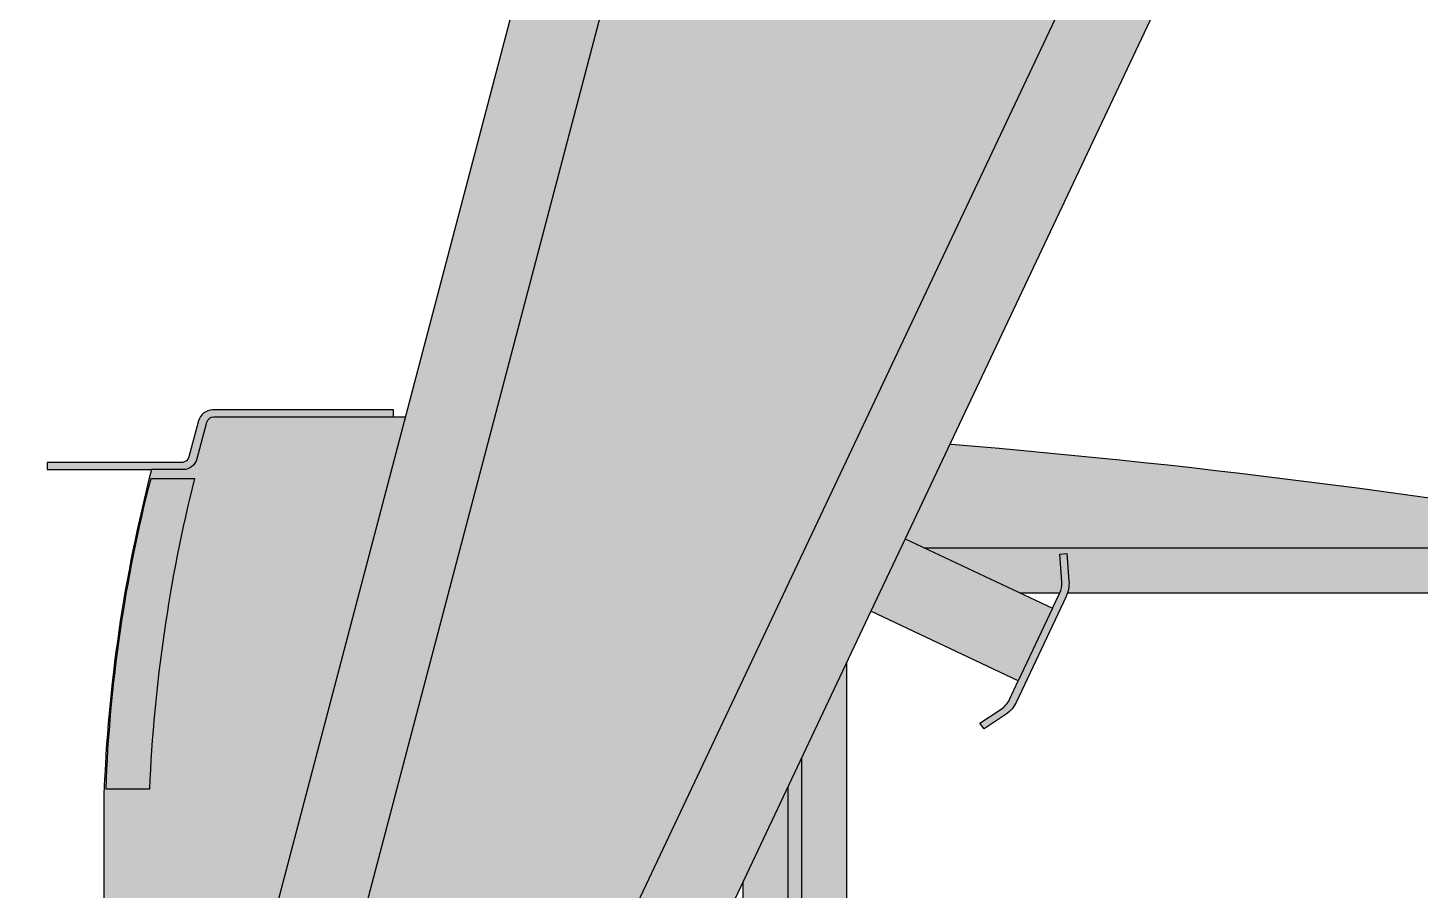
# Model space of a CAD drawing. Extents: x -6800 to 10151, y -13800 to 22163.
# Drawn here: x 1307 to 2847, y 3061 to 4016 of the extents above; entities that cross this region are included whole.
import ezdxf
from ezdxf.enums import TextEntityAlignment as Align

# ---------------------------------------------------------------- set-up
doc = ezdxf.new("R2010")
doc.units = 0
doc.header["$LTSCALE"] = 46.255
doc.set_wipeout_variables(frame=1)
doc.layers.get('0').update_dxf_attribs({"color": 190, "linetype": 'CONTINUOUS'})
doc.layers.get('Defpoints').update_dxf_attribs({"linetype": 'CONTINUOUS'})
doc.layers.add('Техника. Кран LR 1200', color=250, linetype='CONTINUOUS')
doc.layers.add('Техника. Кран LR 1200 Штриховка', color=7, linetype='CONTINUOUS', true_color=0xffd147)
doc.styles.get("Standard").update_dxf_attribs({"font": 'txt', "width": 0.64})

# ---------------------------------------------------------------- blocks, each defined once
blk = doc.blocks.new('LR 1200-20250101.192435')
at = {"color": 0, "linetype": 'ByBlock', "lineweight": -2, "transparency": 16777216}
blk.add_wipeout([(-2097.923956406401, 3380.6), (-2097.923956406401, 2258.507532377367), (-2097.923956406401, 2258.507532377367), (-2097.0689883194214, 2254.4617455181956), (-2094.6502781444315, 2251.1077623892866), (-2091.081409883687, 2249.0190926985388), (-2086.9726372311015, 2248.5528856319165), (-1790.6575815534998, 2276.870333915554), (-1790.6575815534998, 2276.870333915554), (-1787.1322174540899, 2277.882983856155), (-1784.209130740719, 2280.0986589229747), (-1782.2815833255797, 2283.2192699044963), (-1781.608900728799, 2286.8249806610033), (-1781.6089007287992, 2286.8249806610033), (-1781.6089007287483, 3167.0501866467243), (-1781.6089007287485, 3167.0501866467243), (-1782.5287496327142, 3220.9348761147276), (-1785.287375755468, 3274.7567662987785), (-1789.8815639559173, 3328.453128520516), (-1796.3059597704237, 3381.9613804027053), (-1796.3059597704232, 3381.9613804027035), (-1796.3059597704232, 3381.9613804027035), (-1797.4137446973618, 3385.3513782668447), (-1799.6407129333732, 3388.13703535971), (-1802.7036103097141, 3389.964036351839), (-1806.2128585485043, 3390.6), (-2087.923956406401, 3390.6), (-2087.923956406401, 3571.7606789911365), (-2087.9239564063996, 3571.7606789911365), (-2003.7985615294558, 3576.212896574288), (-1919.6363243103156, 3579.9037136760544), (-1835.444135876197, 3582.8328280956966), (-1751.2288898066954, 3584.9999999999995), (-1751.2288898066981, 3584.9999999999995), (-1711.3424687408988, 3584.9999999999995), (-1711.3424646724998, 3592.9999999999995), (-1511.0810742697977, 3592.9999999999995), (-1511.0810742697977, 3592.9999999999995), (-1505.9438092645296, 3592.148157950988), (-1501.3531538300779, 3589.6899046497692), (-1497.7965509774003, 3585.886261296464), (-1495.6516463886978, 3581.1411047219995), (-1495.6516463886983, 3581.1411047219995), (-1484.8946633245978, 3540.9294476392), (-1484.8946633245978, 3540.9294476392), (-1483.8993859496957, 3538.6799411624847), (-1482.2712115514425, 3536.8360581481234), (-1480.1621952164185, 3535.5699986943932), (-1477.7692978240993, 3534.999999999999), (-1327.982277198298, 3534.999999999999), (-1327.9822770912979, 3526.9999999999995), (-1443.5793034913002, 3526.9999999999995), (-1443.5793034913002, 3526.9999999999995), (-1423.00446489758, 3437.9685482930577), (-1407.3344216968596, 3347.9442564475194), (-1396.6161708431343, 3257.1971216451475), (-1390.8818580768998, 3165.9993089888003), (-1390.8818580769002, 3165.9993089888003), (-1390.8818580769002, 2980), (-1383.6547842209038, 2980), (-1383.6547842209038, 2840), (-1390.8818580769002, 2840), (-1390.8818580769039, 1629.9999999999995), (-1445.686139967198, 1629.9999999999995), (-1445.686139967198, 1590), (-3805.533715423102, 1590), (-3805.5337154230983, 1629.9999999999995), (-3803.489538039201, 1629.9999999999995), (-3803.489538039201, 1645), (-3375.871649778499, 1645), (-3361.4775289177996, 1660.2148487646), (-3313.50530697489, 1728.328411841209), (-3406.736607844301, 1793.2187990626999), (-3406.736607844301, 1793.2187990626999), (-3449.767662739564, 1832.9329142012502), (-3480.506520981822, 1882.7727097525908), (-3496.6794914912566, 1939.0516369948373), (-3497.0902923991084, 1997.6068576779776), (-3495.292889908498, 2009.0184483657), (-3495.292889908498, 2009.0184483657017), (-3438.959920923825, 2309.9259275026516), (-3366.98513741866, 2607.4798636798864), (-3279.5650770317766, 2900.867742497562), (-3176.938452982068, 3189.2884255827767), (-3112.8236196779, 3348.5891467241), (-3112.8236196779, 3348.5891467241), (-3084.0731523730565, 3398.0449789277877), (-3043.7582785984087, 3438.630440139168), (-2994.4958741954542, 3467.7110904353017), (-2939.4836075159983, 3483.3992778383995), (-2939.4836075159974, 3483.3992778384004), (-2727.412149689889, 3512.8287470765686), (-2514.7200188422103, 3537.373692780435), (-2301.5197023624532, 3557.0211337604437), (-2087.923956406398, 3571.7606789911383), (-2087.923956406401, 3571.7606789911365), (-2087.923956406401, 3390.6), (-2087.923956406401, 3390.6), (-2091.750790730052, 3389.838795325113), (-2094.9950242182663, 3387.6710678118657), (-2097.1627517315137, 3384.4268343236513), (-2097.923956406401, 3380.6), (-2212.8997371292317, 3380.499923817127), (-2212.8997371292317, 3380.499923817127), (-2213.6609199385366, 3384.3267815357403), (-2215.828642382414, 3387.571040877101), (-2219.072885209348, 3389.738788036615), (-2222.8997371289406, 3390.5), (-2894.600705753601, 3390.5), (-2894.600705753601, 3390.5), (-2932.8906486615174, 3384.917604904109), (-2968.0139759962867, 3368.680772090018), (-2997.0725755001195, 3343.129242629455), (-3017.6687505478185, 3310.3713361593727), (-3017.6687505478176, 3310.3713361593727), (-3076.383177449158, 3168.9826763675687), (-3131.042861711304, 3025.9775856874194), (-3181.6033683195465, 2881.47231860143), (-3228.0235946424827, 2735.5843491447176), (-3228.0235946424837, 2735.5843491447145), (-3228.0235946424837, 2735.5843491447145), (-3228.8747632067734, 2730.2761638556663), (-3228.2812885568565, 2724.933027433337), (-3226.286051193152, 2719.9409991030707), (-3223.0332135944227, 2715.6607693727874), (-3148.5330423663654, 2641.0502275206845), (-3148.5330423663654, 2641.0502275206845), (-3137.5972016415635, 2626.8440875833903), (-3130.634978276831, 2610.3233590856576), (-3128.1044513244824, 2592.5750223292266), (-3130.1721166476163, 2574.766828024701), (-3163.9751528698507, 2439.103975986187), (-3163.9751528698507, 2439.103975986187), (-3167.650480134261, 2428.24338540667), (-3173.05198882615, 2418.1298221331313), (-3180.0343181346475, 2409.035453784306), (-3188.409565548074, 2401.205020271384), (-3339.233257694508, 2281.7936480550225), (-3339.233257694508, 2281.7936480550225), (-3341.7630486786156, 2279.404687982752), (-3343.8405097524815, 2276.6134287442105), (-3345.4027615050995, 2273.5043545875506), (-3346.4025185883656, 2270.1715692022253), (-3346.4025185883656, 2270.1715692022267), (-3360.3510071818228, 2200.548518076563), (-3373.377594453038, 2130.747102574053), (-3385.4800023556945, 2060.7795293343997), (-3396.656114460897, 1990.6580340544174), (-3396.656114460897, 1990.6580340544147), (-3396.656114460897, 1990.6580340544147), (-3397.206540432703, 1987.797226864196), (-3397.673898060326, 1984.921681111135), (-3398.0577954055193, 1982.0338083025795), (-3398.357910522002, 1979.1360302836642), (-3398.357910522002, 1979.1360302836642), (-3397.870038681305, 1975.0459257629796), (-3395.774919617431, 1971.499455682566), (-3392.4280316356035, 1969.0983486961586), (-3388.3972403469343, 1968.2500000000064), (-3388.3972403469343, 1968.2500000000064), (-2858.3057536272427, 1968.25), (-2858.3057536272427, 1968.25), (-2839.772897539217, 1970.007094300859), (-2821.8870904501073, 1975.1696556741258), (-2805.2684769810658, 1983.558685506484), (-2790.4932650550836, 1994.8833156418973), (-2790.4932650550836, 1994.8833156418973), (-2696.2390221108603, 2071.455094771672), (-2592.745176287088, 2134.985587833608), (-2481.8044209141262, 2184.37433624217), (-2365.33844274194, 2218.7658410141867), (-2245.364634984798, 2237.5643814984905), (-2222.2641972812708, 2239.3470074054985), (-2222.2641972812708, 2239.3470074054985), (-2218.639530731516, 2240.283167427067), (-2215.61312292651, 2242.4866780307857), (-2213.609112910821, 2245.6487259494484), (-2212.908354735893, 2249.326162714801), (-2212.8997371292317, 3380.499923817127)], dxfattribs=at)
at = {"layer": 'Техника. Кран LR 1200 Штриховка', "transparency": 16777216}
h = blk.add_hatch(color=256, dxfattribs=at)
h.dxf.hatch_style = 1
edge = h.paths.add_edge_path()
edge.add_line((-2212.899737129232, 3380.499923817127), (-2097.923956406401, 3380.6))
edge.add_line((-2097.923956406401, 3380.6), (-2097.923956406401, 2258.507532377367))
edge.add_arc((-2087.923956406401, 2258.507532377367), 9.999999999999545, 180, 275.4589125176823)
edge.add_line((-2086.972637231102, 2248.552885631917), (-1790.6575815535, 2276.870333915555))
edge.add_arc((-1791.608900728799, 2286.824980661005), 9.999999999999723, 275.4589125176797, 359.9999999999948)
edge.add_line((-1781.608900728799, 2286.824980661004), (-1781.608900728748, 3167.050186646725))
edge.add_arc((-3360.219657949325, 3167.052405564897), 1578.610757222136, 359.9999194642214, 367.8244323840123)
edge.add_arc((-1806.212858548504, 3380.6), 10.00000000000005, 7.824432384016889, 90.00000000000263)
edge.add_line((-1806.212858548504, 3390.6), (-2087.923956406401, 3390.6))
edge.add_line((-2087.923956406401, 3390.6), (-2087.923956406401, 3571.760678991137))
edge.add_arc((-1553.838221839113, -5722.870680201974), 9309.96346261167, 91.21488121214918, 93.28869903901978, ccw=False)
edge.add_line((-1751.228889806698, 3585), (-1711.342468740899, 3585))
edge.add_line((-1711.342468740899, 3585), (-1711.3424646725, 3593))
edge.add_line((-1711.3424646725, 3593), (-1511.081074269798, 3593))
edge.add_arc((-1511.091685304149, 3577.019249793263), 15.9807537295385, 14.94704512501579, 89.9619562669244, ccw=False)
edge.add_line((-1495.651646388698, 3581.141104722), (-1484.894663324598, 3540.9294476392))
edge.add_arc((-1477.122455606041, 3543.023273250812), 8.049305467693909, 195.0774795271803, 265.390740940917)
edge.add_line((-1477.769297824099, 3535), (-1327.982277198298, 3535))
edge.add_line((-1327.982277198298, 3535), (-1327.982277091298, 3527))
edge.add_line((-1327.982277091298, 3527), (-1443.5793034913, 3527))
edge.add_arc((-3058.39461607339, 3106.929054439646), 1668.558687326749, 2.0288070568373087, 14.581493160856724, ccw=False)
edge.add_line((-1390.8818580769, 3165.9993089888), (-1390.8818580769, 2980))
edge.add_line((-1390.8818580769, 2980), (-1383.654784220904, 2980))
edge.add_line((-1383.654784220904, 2980), (-1383.654784220904, 2840))
edge.add_line((-1383.654784220904, 2840), (-1390.8818580769, 2840))
edge.add_line((-1390.8818580769, 2840), (-1390.881858076904, 1630))
edge.add_line((-1390.881858076904, 1630), (-1445.686139967198, 1630))
edge.add_line((-1445.686139967198, 1630), (-1445.686139967198, 1590))
edge.add_line((-1445.686139967198, 1590), (-3805.533715423102, 1590))
edge.add_line((-3805.533715423102, 1590), (-3805.533715423098, 1630))
edge.add_line((-3805.533715423098, 1630), (-3803.489538039201, 1630))
edge.add_line((-3803.489538039201, 1630), (-3803.489538039201, 1645))
edge.add_line((-3803.489538039201, 1645), (-3375.871649778499, 1645))
edge.add_line((-3375.871649778499, 1645), (-3361.4775289178, 1660.2148487646))
edge.add_line((-3361.4775289178, 1660.2148487646), (-3313.50530697489, 1728.328411841209))
edge.add_line((-3313.50530697489, 1728.328411841209), (-3406.736607844301, 1793.2187990627))
edge.add_arc((-3283.58497690504, 1969.825677504736), 215.3051641648195, 169.5117671710605, 235.11113837067109, ccw=False)
edge.add_arc((2289.287455872403, 1081.812422078609), 5858.419649698867, 157.2366195952914, 170.8935648608084, ccw=False)
edge.add_arc((-2905.915067944443, 3261.390468530984), 224.5323100559551, 98.5981995016491, 157.1476987634074, ccw=False)
edge.add_arc((-1553.838221839007, -5722.870680203568), 9309.963462613267, 93.28869903901989, 98.55940031219859, ccw=False)
edge.add_line((-2087.923956406401, 3571.760678991137), (-2087.923956406401, 3390.6))
edge.add_arc((-2087.923956406401, 3380.6), 10, 90, 180)
edge.add_line((-2097.923956406401, 3380.6), (-2212.899737129232, 3380.499923817127))
edge.add_arc((-2222.899737128941, 3380.5), 9.999999999999607, 359.999563504289, 449.9999999999974)
edge.add_line((-2222.899737128941, 3390.5), (-2894.600705753601, 3390.5))
edge.add_arc((-2894.513227283151, 3255.792412276252), 134.707616127798, 90.03720760304068, 156.0984803158324)
edge.add_arc((1911.371499223169, 1180.604759374593), 5369.482605936256, 156.6315297015398, 163.1662415252338)
edge.add_arc((-3208.880613945672, 2729.792433223239), 19.99999999999901, 163.1662415252265, 224.9575901043247)
edge.add_line((-3223.033213594423, 2715.660769372787), (-3148.533042366365, 2641.050227520685))
edge.add_arc((-3197.991169641216, 2591.665263156007), 69.89263951830581, -13.991446151407615, 44.95759010432761, ccw=False)
edge.add_line((-3130.172116647616, 2574.766828024702), (-3163.975152869851, 2439.103975986187))
edge.add_arc((-3231.794205863454, 2456.002411117493), 69.8926395183065, 308.36965305206076, 346.0085538485926, ccw=False)
edge.add_line((-3188.409565548074, 2401.205020271384), (-3339.233257694508, 2281.793648055023))
edge.add_arc((-3326.818605561071, 2266.113201237228), 19.99999999999939, 128.3696530520609, 168.292328868824)
edge.add_arc((1911.371499219251, 1180.604759375208), 5369.482605932297, 168.292328868816, 171.3230901916613)
edge.add_arc((-3298.153628752178, 1970.222570984247), 100.5999395710007, 168.2795996591903, 174.9167545684994)
edge.add_arc((-3388.397240346934, 1978.250000000006), 9.99999999999984, 174.9167545685036, 270.0000000000105)
edge.add_line((-3388.397240346934, 1968.250000000006), (-2858.305753627243, 1968.25))
edge.add_arc((-2858.434663161435, 2068.225356667223), 99.97543977600924, 270.0738778875241, 312.810900801701)
edge.add_arc((-2162.828192888839, 1318.569575095938), 922.6937295054764, 93.69330751788772, 132.8634075902337, ccw=False)
edge.add_arc((-2222.908354735602, 2249.326238897654), 10.00000000000008, 273.6933075179022, 359.9995635044063)
edge.add_line((-2212.908354735893, 2249.326162714801), (-2212.899737129232, 3380.499923817127))
at = {"color": 0, "linetype": 'ByBlock', "lineweight": -2, "transparency": 16777216}
for points in [[(-1781.608900728799, 2286.824980661004), (-1781.608900728748, 3167.050186646725, 0.03415414925557908), (-1796.305959770423, 3381.961380402704, 0.3747580751436578), (-1806.212858548504, 3390.6), (-2087.923956406401, 3390.6), (-2087.923956406401, 3571.760678991137, -0.009048984268587716), (-1751.228889806698, 3585), (-1711.342468740899, 3585), (-1711.3424646725, 3593), (-1511.081074269798, 3593, -0.3395268196532463), (-1495.651646388698, 3581.141104722), (-1484.894663324598, 3540.9294476392, 0.3168021826804154), (-1477.769297824099, 3535), (-1327.982277198298, 3535), (-1327.982277091298, 3527), (-1443.5793034913, 3527, -0.05482626118814563), (-1390.8818580769, 3165.9993089888), (-1390.8818580769, 2980)], [(-2939.483607515998, 3483.3992778384, -0.02300182812303304), (-2087.923956406401, 3571.760678991137), (-2087.923956406401, 3390.6, 0.414213562373095), (-2097.923956406401, 3380.6), (-2212.899737129232, 3380.499923817127, 0.4142157937195348), (-2222.899737128941, 3390.5), (-2894.600705753601, 3390.5, 0.2965043288180749)], [(-2212.908354735893, 2249.326162714801), (-2212.899737129232, 3380.499923817127), (-2097.923956406401, 3380.6), (-2097.923956406401, 2258.507532377367, 0.4424027053871587)], [(-1711.342468740899, 3585), (-1512.2269201034, 3585, -0.3382222653761203), (-1504.512206162799, 3579.0705523608), (-1493.755223098698, 3538.8588952783, 0.3396933904620938), (-1478.325795217599, 3527), (-1443.5793034913, 3527)], [(-1442.975865833301, 3517.0000000002), (-1490.986806259101, 3517.0000000002, -0.05040095271908372), (-1441.194819837099, 3173.0000000001), (-1393.183879411299, 3173.0000000001, 0.05366354474526109), (-1442.975865833301, 3517.0000000002)]]:
    blk.add_lwpolyline(points, format="xyb", dxfattribs=at)
for points in [[(-3436.522263413823, 1918.250000000007), (-2858.276775395501, 1918.25, 0.1887286465313073), (-2756.5142206725, 1958.2032864319, -0.1879566053220339), (-2167.144904486951, 2191.25386795568, 0.3511252744382798), (-2162.90876073965, 2196.0326607619), (-2162.899312214126, 3436.275407139368, 0.4142157937195355), (-2167.123872890719, 3440.5), (-2894.600705753601, 3440.5, 0.2968770147405958), (-3063.4812646063, 3330.4028183243, 0.06414655868197663), (-3445.9030301975, 1999.385152683, 0.1325576530898473), (-3440.515740303821, 1921.096498544552, 0.3199176104573652)], [(-2137.923956406401, 3440.6), (-1763.208872493364, 3440.6, -0.3670823978427604), (-1753.342320091371, 3432.228233305996, -0.04091102753555688), (-1731.608900728799, 3167.050116366), (-1731.608900728799, 2241.375448115636, -0.3865753249978655), (-1740.6575815535, 2231.420801370185), (-2136.972637231102, 2193.5468193428, -0.4424027053871587), (-2147.923956406401, 2203.501466088249), (-2147.923956406401, 3430.6, -0.414213562373095)]]:
    blk.add_lwpolyline(points, format="xyb", close=True, dxfattribs=at)
blk.add_wipeout([(-1413.5487661635993, 1653), (-1363.7488614623971, 1653), (-1360, 1646), (-1360, 1601), (-1283.9999999999995, 1601), (-1283.9999999999995, 1486), (-1265.9999999999995, 1486.0001267189), (-1265.9999999999995, 1601), (-1262.680913008799, 1601), (-1262.680913008799, 1582), (-1208.9999999999995, 1582), (-1208.9994931203, 1576), (-1199.999999999999, 1576), (-1199.999999999999, 1562), (-1197.6905989231996, 1558), (-1162.3094010766977, 1558), (-1160, 1562), (-1160, 1576), (-1150.9999999999995, 1576), (-1150.9999999999995, 1582), (-1112.2342703304998, 1582), (-1112.2342703304998, 1601), (-1029.9999705224036, 1601), (-1029.999970522399, 1437.9999999999982), (-230.0000126546979, 1437.9999999999982), (-229.99999999999955, 1572), (1017.5000000000002, 1572), (1017.5000000000002, 1601), (1169.6434091282028, 1601), (1198.803735215101, 1608), (3430.000002036901, 1607.6545757300992), (3430.000002036901, 1592), (3695, 1592), (3695.000162181601, 1582), (3704.0499999999997, 1582), (3704, 1554.4999999999982), (3705, 1553.5), (3735, 1553.5), (3735.9999999999995, 1554.4999999999982), (3735.950000000001, 1582), (3745, 1582), (3745, 1592), (4010, 1592), (4010, 1607.6545757300992), (4407.8264594028005, 1607.6545757300992), (4407.8264594028005, 1608.9999999999982), (4460, 1608.9999999999982), (4457.663479479303, 2343.18136972906), (4727.511992726395, 2210.8524621116085), (4727.511992726395, 2210.8524621116085), (4761.6835925088035, 2199.552756394116), (4797.664117292022, 2198.6676477481033), (4832.3499862618155, 2208.2734832037677), (4862.749292043063, 2227.541689892747), (4862.749292043063, 2227.541689892747), (5158.6838473583375, 2483.5895792715983), (5158.6838473583375, 2483.5895792715983), (5184.785744577735, 2503.5815791783407), (5213.945648260142, 2518.7700325543756), (5245.288874865055, 2528.699344953351), (5277.875249667742, 2533.0716756752954), (5650.339317712376, 2533.0716756752954), (5650.339317712376, 2524.873458519656), (5768.65323405806, 2368.0825554180174), (5777.189807769096, 2368.0825554180174), (5777.189807769096, 2244.0845209389427), (5785.426852577952, 2244.0845209389427), (5785.426852577952, 2202.8006416908847), (5802.5, 2202.8006416908847), (5802.5, 2244.0845209389427), (5810.886809259948, 2244.0845209389427), (5810.886809259948, 2392.823603619867), (5802.5, 2392.823603619867), (5802.5, 3028.6246233868296), (5734.806797188405, 3028.6268700886176), (5734.806797188405, 3012.083077936697), (5414.815778403085, 3012.0827454526516), (5414.815778403085, 3210.363219430448), (5423.202587663007, 3210.363219430448), (5423.202587663007, 3251.655835902009), (5076.7974123369895, 3251.655835902009), (5076.7974123369895, 3210.363219430448), (5085.333986047997, 3210.363219430448), (5085.333986047997, 3012.0824173616493), (4457.663479479303, 3012.081792340634), (4457.663479479303, 3020.999999999998), (4439.587882431351, 3020.999999999998), (4439.587882431351, 3020.999999999998), (4438.4914357202115, 3023.0229951868096), (4436.835076653973, 3024.6202364209094), (4434.773585136083, 3025.6424681157296), (4432.49959902183, 3025.994166947701), (3126.238362081775, 3025.994166947701), (3126.238362081775, 3025.994166947701), (3123.964375967522, 3025.6424681157296), (3121.9028844496315, 3024.6202364209094), (3120.2465253833907, 3023.0229951868096), (3119.15007867225, 3020.999999999998), (3102.0878824313554, 3020.999999999998), (3102.0878824313554, 3020.999999999998), (3100.991435720215, 3023.0229951868096), (3099.3350766539756, 3024.6202364209075), (3097.2735851360867, 3025.6424681157278), (3094.999599021834, 3025.994166947701), (2937.5316809540604, 3025.9941669476993), (2805.199196682086, 3170.6277124973367), (2805.199196682086, 3170.6277124973367), (2776.767494512738, 3190.009103359538), (2742.6731895724647, 3194.654355843484), (2710.0927542255818, 3183.585695915219), (2685.884008107773, 3159.1329535045315), (2676.3418430602396, 3134.8085823597885), (2654.4252162956727, 3025.9941669476993), (1788.7383620817786, 3025.994166947701), (1788.7383620817786, 3025.994166947701), (1786.464375967525, 3025.6424681157296), (1784.4028844496347, 3024.6202364209094), (1782.7465253833939, 3023.0229951868096), (1781.650078672254, 3020.999999999998), (1764.3499213277578, 3020.999999999998), (1764.3499213277578, 3020.999999999998), (1763.2534746166184, 3023.0229951868096), (1761.5971155503785, 3024.6202364209094), (1759.535624032489, 3025.6424681157278), (1757.2616379182366, 3025.994166947701), (1437.945344954715, 3025.9941669476993), (1386.693015290381, 3180.4688022214505), (1386.693015290381, 3180.4688022214505), (1369.4499551466834, 3207.4257470943558), (1341.4336987733514, 3222.8882623756344), (1309.4344583659579, 3223.108746728474), (1281.207789469395, 3208.0337620517384), (1263.594901302616, 3181.316985104948), (1263.3069847096197, 3180.4688022214505), (1212.054655045286, 3025.9941669476993), (451.0004009781808, 3025.994166947701), (451.0004009781808, 3025.994166947701), (448.7264148639281, 3025.6424681157278), (446.66492334603913, 3024.6202364209075), (445.00856427979943, 3023.0229951868096), (443.91211756865937, 3020.999999999998), (443.91211756866005, 3020.999999999998), (427.08788243135564, 3021), (427.08788243135564, 3021), (425.9914357202156, 3023.0229951868096), (424.3350766539759, 3024.6202364209075), (422.2735851360867, 3025.6424681157278), (419.99959902183423, 3025.994166947701), (-886.2616379182214, 3025.994166947701), (-886.2616379182214, 3025.994166947701), (-887.1655721629195, 3025.9396944727705), (-888.056423535284, 3025.777065442091), (-888.9212985147487, 3025.5086336273635), (-889.7476795437537, 3025.1382841111445), (-889.7476795437537, 3025.1382841111445), (-907.3176065032594, 3035.504017576257), (-922.4183889688638, 3049.2195974968654), (-934.4216067251168, 3065.714248967208), (-942.8277449484885, 3084.301545806762), (-942.8277449484885, 3084.301545806762), (-986.1883155272035, 3214.0381450318637), (-986.1883155272035, 3214.0381450318637), (-1007.3135786885241, 3252.2182872050544), (-1040.6940464454724, 3280.3206780700184), (-1081.9160791724084, 3294.629557056838), (-1125.5292080976592, 3293.2529723883654), (-1165.7668083966632, 3276.3729391485394), (-1197.3085751409976, 3246.22137284352), (-1215.983985838911, 3206.784980573635), (-1219.2323805721967, 3189.5513624070227), (-1235.3204080190985, 3048), (-1256.4736348796973, 3048), (-1256.4736348796973, 3048), (-1260.2931797736228, 3047.2302325061246), (-1263.5298601214859, 3045.061047055986), (-1265.69372185752, 3041.820805154728), (-1266.457209356398, 3038), (-1266.4572093563975, 3038), (-1266.4572093563975, 3034.999999999998), (-1320.8415245794995, 3034.999999999998), (-1416.1193322379, 2934.0433557973993), (-1416.1193322379, 2934.0433557973993), (-1425.5917983757136, 2912.7410831061716), (-1419.5697539577795, 2890.2188847771467), (-1400.7297308024977, 2876.4868796776736), (-1377.445284123834, 2877.648335407328), (-1365.3337595946969, 2885.956644202599), (-1338.0801808622996, 2914.8346160928995), (-1338.0801808622996, 2914.8346160928995), (-1332.9760415283636, 2917.7267123602687), (-1327.1287070455937, 2917.2522246295866), (-1322.5576397816571, 2913.5750241688384), (-1320.8415245794995, 2907.965085865), (-1320.8415245794995, 2907.965085865), (-1320.8415245794995, 2370.2028949303276), (-1320.8415245794995, 2370.2028949303276), (-1332.5019991991803, 2336.714184437402), (-1355.2923487528697, 2309.5469179931006), (-1386.2432139657403, 2292.2407242634054), (-1421.322000319345, 2287.0504307463398), (-1421.322000319345, 2284.122496047892), (-1499.9999999999995, 2284.122496047892), (-1499.9999999999995, 2284.122496047892), (-1545.4653176316733, 2276.179650765236), (-1585.5470266056955, 2253.296458150242), (-1615.499764042038, 2218.1821103903494), (-1631.777358581648, 2174.993873397654), (-1632.4526695191598, 2128.8448988297314), (-1617.445745287203, 2085.198866666091), (-1616.9143734174136, 2084.244743472236), (-1413.5487680614096, 1709.8930765202786)], dxfattribs=at)
blk = doc.blocks.new('LR 1200-20250102.092957')
at = {"color": 0, "linetype": 'ByBlock', "lineweight": -2, "transparency": 16777216}
blk.add_wipeout([(-3069.8500000000026, 67.48007993240026), (-3120.3669620130026, 51.814015981100965), (-3120.3669620130026, 51.814015981100965), (-3133.4146197847317, 44.399122656988766), (-3142.1573894914286, 32.20133621059631), (-3144.9878717684287, 17.463277097683203), (-3141.3856691254186, 2.894606861356806), (-3141.3856691254186, 2.8946068613540774), (-3141.3856691254186, 2.8946068613540774), (-3128.7830833738035, -26.426872111966077), (-3119.3247410317827, -56.908244406384256), (-3113.1149373865737, -88.21339790381626), (-3110.2221467258796, -119.99713681230787), (-3202.500000000001, -119.99999999999909), (-3202.500000000001, -170.0000000000009), (-3202.500000000001, -170.0000000000009), (-3203.2612046748854, -173.8268343236523), (-3205.4289321881324, -177.07106781186758), (-3208.6731656763495, -179.23879532511546), (-3212.500000000001, -180), (-3262.5314552819045, -180), (-3280.237020089703, -230), (-3126.375479509793, -230.03184467332903), (-3141.3856691254186, -266.1254142135549), (-3141.3856691254186, -266.1254142135549), (-3144.121077154821, -273.82104072837774), (-3144.9984846118014, -281.9410949583307), (-3143.9701138851833, -290.04341426773954), (-3141.091963013657, -297.686801743439), (-3141.091963013657, -297.6868017434381), (-9851.069119380023, -916.1273864856157), (-9838.247688013136, -1055.237777534082), (-9241.595470359709, -1000.2459440636667), (-9225.086058277302, -1179.6304194698996), (-9243.217499311402, -1181.5180393697992), (-9243.217499311402, -1181.5180393697992), (-9246.48426048391, -1181.6043128649708), (-9249.7343048185, -1181.2631626086559), (-9252.911948006771, -1180.5004336645297), (-9255.962746218102, -1179.3291941723983), (-9255.962746218102, -1179.3291941723974), (-9284.1419112995, -1166.7751668864985), (-9287.487223903103, -1174.041020780598), (-9259.308058821705, -1186.5950480664978), (-9259.308058821705, -1186.5950480664978), (-9255.278828305687, -1188.13279677856), (-9251.084581507228, -1189.1366211886598), (-9246.795744817624, -1189.5896658912698), (-9242.484332904904, -1189.484323727098), (-9242.484332904904, -1189.484323727097), (-9113.126099456902, -1177.5617225511996), (-9113.126099456902, -1177.5617225511996), (-9108.86780124789, -1176.8771607323351), (-9104.733751853673, -1175.6477852295375), (-9100.79334789496, -1173.8942330738028), (-9097.112735344599, -1171.6459404382986), (-9097.112735344599, -1171.6459404382986), (-9073.567153609605, -1154.333382800698), (-9078.182347679802, -1147.801227440399), (-9099.688111351199, -1163.6704901568983), (-9099.688111351199, -1163.6704901568983), (-9102.861348374012, -1165.92572091077), (-9106.332290749076, -1167.6886894258432), (-9110.025143517412, -1168.9208977635644), (-9113.8592658634, -1169.5954381938973), (-9113.8592658634, -1169.5954381938973), (-9136.541782722008, -1171.6829935246415), (-9153.070675278781, -992.0868513040032), (-8612.324949711365, -942.2477691546192), (-8612.324949711365, -942.2477691546192), (-8613.023688201072, -951.8587340879822), (-8611.075009481941, -961.2959759348851), (-8606.626629576887, -969.8441218536018), (-8600.015749781101, -976.8551952915996), (-8600.015749781101, -976.8551952915977), (-8479.230781233731, -1073.8654595576008), (-8479.230781233731, -1073.8654595576008), (-8448.175711834532, -1088.683781480513), (-8413.771801503293, -1088.0747216146592), (-8383.260691099069, -1072.1664802944706), (-8363.064630349609, -1044.3075655596085), (-8357.271762342818, -1016.3292869335683), (-8356.04896279901, -918.6274992925901), (-1487.8424083245377, -285.6033356189437), (-1471.3227499388972, -465.0991431381326), (-1489.454190972997, -466.9867630380304), (-1489.454190972997, -466.9867630380304), (-1492.7209521455047, -467.0730365332038), (-1495.970996480094, -466.7318862768898), (-1499.1486396683667, -465.9691573327609), (-1502.1994378796958, -464.79791784063127), (-1530.3786029610937, -452.2438905547315), (-1533.7239155646976, -459.50974444883104), (-1505.5447504833, -472.06377173473084), (-1505.5447504833, -472.06377173473084), (-1501.5155199672786, -473.6015204467931), (-1497.3212731688222, -474.6053448568937), (-1493.032436479216, -475.05838955950276), (-1488.7210245664978, -474.95304739533094), (-1488.7210245664978, -474.95304739533094), (-1359.3627911184967, -463.03044621943263), (-1359.3627911184967, -463.03044621943263), (-1355.1044929094846, -462.34588440056814), (-1350.9704435152657, -461.1165088977705), (-1347.0300395565528, -459.36295674203575), (-1343.3494270061942, -457.11466410653065), (-1319.8038452711994, -439.802106468931), (-1324.4190393413955, -433.2699511086321), (-1345.9248030127942, -449.1392138251322), (-1345.9248030127942, -449.1392138251322), (-1349.098040035607, -451.394444579003), (-1352.5689824106717, -453.1574130940762), (-1356.2618351790074, -454.38962143179924), (-1360.0959575249954, -455.0641618621303), (-1382.7784743836023, -457.15171719287537), (-1399.3176132436101, -277.44424285927744), (-245.3517874424033, -171.0863099706885), (-242.55595490270298, -161.76538232410076), (-239.52300036808901, -161.4067409849522), (-233.9694286822023, -170.41692490510104), (-226.133030013405, -169.49028506250033), (-226.133030013405, -169.49028506250033), (-223.36668081165226, -169.3640262428289), (-220.609007877596, -169.6167497762599), (-217.91168740943613, -170.24371986136975), (-215.32526465690262, -171.2331876681992), (-153.28257162150112, -157.0868366750001), (16.205344798897386, -137.04519984279978), (16.205344798897386, -137.04519984279978), (61.09374117416883, -123.73986742091711), (98.95013373438996, -96.19184494512592), (125.4171809288382, -57.57196129942986), (137.44847614911941, -12.325437285725457), (133.65919482461686, 34.33976760018504), (114.48549031929178, 77.05240104209315), (82.13429186417216, 110.89615908575252), (40.32928287732193, 131.9755619143334), (16.205344798897386, 137.04519984279887), (-153.28257162150112, 157.08683667499918), (-215.32526465690262, 171.23318766820103), (-215.32526465690262, 171.23318766820103), (-217.91168740943613, 170.24371986136885), (-220.609007877596, 169.6167497762599), (-223.36668081165226, 169.3640262428289), (-226.133030013405, 169.49028506250033), (-233.9694286822023, 170.41692490510013), (-239.52300036808901, 161.406740984954), (-242.55595490270298, 161.76538232410257), (-245.3517874424033, 171.08630997068758), (-5048.480933708802, 613.7778316535005), (-5127.411769792903, 742.0987454939022), (-5127.411769792903, 742.0987454939022), (-5148.172699400955, 760.886608645671), (-5175.778670476855, 765.5674590979525), (-5201.5724504912, 754.6733821489133), (-5217.465110031491, 731.6207603297717), (-5218.932865296702, 705.6275573389003), (-5202.629491917899, 627.9852905246771), (-9838.247688013136, 1055.2377775340838), (-9851.069119380023, 916.1273864856194), (-3069.808209427203, 291.11676950290075)], dxfattribs=at)
at = {"layer": 'Техника. Кран LR 1200 Штриховка', "transparency": 16777216}
h = blk.add_hatch(color=256, dxfattribs=at)
h.dxf.hatch_style = 1
edge = h.paths.add_edge_path()
edge.add_line((-3069.808209427203, 291.1167695028998), (-3069.850000000002, 67.48007993240026))
edge.add_line((-3069.850000000002, 67.48007993240026), (-3120.366962013002, 51.81401598110097))
edge.add_arc((-3110.000000000085, 18.38459632389819), 34.9999999999236, 107.2294434690598, 206.268044612765)
edge.add_arc((-3413.928571428609, -131.6154036761035), 303.9285714286063, 2.1907775436010866, 26.26804461280011, ccw=False)
edge.add_line((-3110.222146725879, -119.9971368123079), (-3202.5, -120))
edge.add_line((-3202.5, -120), (-3202.5, -170))
edge.add_arc((-3212.499999999993, -170.0000000000073), 9.999999999992724, -90.00000000004172, 4.172306944383308e-11, ccw=False)
edge.add_line((-3212.5, -180), (-3262.531455281904, -180))
edge.add_line((-3262.531455281904, -180), (-3280.237020089702, -230))
edge.add_line((-3280.237020089702, -230), (-3126.375479509792, -230.031844673329))
edge.add_line((-3126.375479509792, -230.031844673329), (-3141.385669125419, -266.1254142135549))
edge.add_arc((-3109.999999999093, -281.6154036742127), 34.99999999997848, 153.7319553907213, 207.3343877707347)
edge.add_line((-3141.091963013656, -297.686801743439), (-9851.069119380023, -916.1273864856157))
edge.add_line((-9851.069119380023, -916.1273864856157), (-9838.247688013136, -1055.237777534083))
edge.add_line((-9838.247688013136, -1055.237777534083), (-9241.595470359709, -1000.245944063667))
edge.add_line((-9241.595470359709, -1000.245944063667), (-9225.086058277302, -1179.630419469901))
edge.add_line((-9225.086058277302, -1179.630419469901), (-9243.217499311402, -1181.518039369799))
edge.add_arc((-9245.50857333011, -1156.657497829387), 24.96588764377841, 245.24504447402092, 275.2653372480863, ccw=False)
edge.add_line((-9255.962746218102, -1179.329194172398), (-9284.141911299499, -1166.775166886498))
edge.add_line((-9284.141911299499, -1166.775166886498), (-9287.487223903103, -1174.041020780598))
edge.add_line((-9287.487223903103, -1174.041020780598), (-9259.308058821705, -1186.595048066498))
edge.add_arc((-9245.451276422602, -1156.334911735372), 33.28192105685076, 245.3959141469712, 275.1144675748797)
edge.add_line((-9242.484332904904, -1189.484323727098), (-9113.126099456902, -1177.5617225512))
edge.add_arc((-9116.269469113622, -1144.421881831686), 33.28858386464547, 275.4183904338919, 305.1328739960677)
edge.add_line((-9097.112735344599, -1171.645940438299), (-9073.567153609605, -1154.333382800698))
edge.add_line((-9073.567153609605, -1154.333382800698), (-9078.182347679802, -1147.801227440399))
edge.add_line((-9078.182347679802, -1147.801227440399), (-9099.688111351199, -1163.670490156899))
edge.add_arc((-9116.494420234305, -1143.383141730083), 26.34442112602597, 275.7407273549304, 309.638801877074, ccw=False)
edge.add_line((-9113.8592658634, -1169.595438193897), (-9136.541782722008, -1171.682993524642))
edge.add_line((-9136.541782722008, -1171.682993524642), (-9153.070675278781, -992.0868513040041))
edge.add_line((-9153.070675278781, -992.0868513040041), (-8612.324949711365, -942.2477691546192))
edge.add_arc((-8578.09880006982, -949.5669686117352), 34.99999999969246, 167.9292139175526, 231.2297870252981)
edge.add_line((-8600.015749781101, -976.8551952915986), (-8479.230781233731, -1073.865459557601))
edge.add_arc((-8432.26588899439, -1015.3906881006), 75.00000000000935, 231.229787024846, 359.2829445915863)
edge.add_line((-8357.271762342818, -1016.329286933567), (-8356.04896279901, -918.6274992925901))
edge.add_line((-8356.04896279901, -918.6274992925901), (-1487.842408324537, -285.6033356189437))
edge.add_line((-1487.842408324537, -285.6033356189437), (-1471.322749938896, -465.0991431381335))
edge.add_line((-1471.322749938896, -465.0991431381335), (-1489.454190972996, -466.9867630380322))
edge.add_arc((-1491.745264991702, -442.1262214976197), 24.96588764377846, 245.2450444740196, 275.26533724808473, ccw=False)
edge.add_line((-1502.199437879695, -464.7979178406313), (-1530.378602961093, -452.2438905547315))
edge.add_line((-1530.378602961093, -452.2438905547315), (-1533.723915564697, -459.509744448831))
edge.add_line((-1533.723915564697, -459.509744448831), (-1505.544750483299, -472.0637717347308))
edge.add_arc((-1491.687968084196, -441.8036354036047), 33.28192105685037, 245.3959141469722, 275.1144675748808)
edge.add_line((-1488.721024566497, -474.9530473953309), (-1359.362791118496, -463.0304462194326))
edge.add_arc((-1362.506160775217, -429.8906054999189), 33.28858386464547, 275.4183904338931, 305.1328739960687)
edge.add_line((-1343.349427006193, -457.1146641065316), (-1319.803845271199, -439.802106468931))
edge.add_line((-1319.803845271199, -439.802106468931), (-1324.419039341396, -433.2699511086321))
edge.add_line((-1324.419039341396, -433.2699511086321), (-1345.924803012793, -449.1392138251322))
edge.add_arc((-1362.731111895898, -428.851865398316), 26.34442112602554, 275.74072735492894, 309.6388018770729, ccw=False)
edge.add_line((-1360.095957524994, -455.0641618621303), (-1382.778474383602, -457.1517171928754))
edge.add_line((-1382.778474383602, -457.1517171928754), (-1399.317613243609, -277.4442428592774))
edge.add_line((-1399.317613243609, -277.4442428592774), (-245.3517874424033, -171.0863099706876))
edge.add_line((-245.3517874424033, -171.0863099706876), (-242.5559549027021, -161.7653823241017))
edge.add_line((-242.5559549027021, -161.7653823241017), (-239.5230003680881, -161.4067409849522))
edge.add_line((-239.5230003680881, -161.4067409849522), (-233.9694286822014, -170.416924905101))
edge.add_line((-233.9694286822014, -170.416924905101), (-226.1330300134032, -169.4902850625003))
edge.add_arc((-223.8296852397, -189.5882186952876), 20.22949167563207, 65.14033643346039, 96.53791831043583, ccw=False)
edge.add_line((-215.3252646569017, -171.2331876682001), (-153.2825716215011, -157.0868366750001))
edge.add_line((-153.2825716215011, -157.0868366750001), (16.2053447988983, -137.0451998427998))
edge.add_arc((-1.820055217649497e-11, 0), 138.000000000017, 276.7438056744916, 443.2561943255084)
edge.add_line((16.2053447988983, 137.0451998427998), (-153.2825716215011, 157.0868366750001))
edge.add_line((-153.2825716215011, 157.0868366750001), (-215.3252646569017, 171.2331876682001))
edge.add_arc((-223.8296852397, 189.5882186952876), 20.22949167563206, 263.46208168956423, 294.85966356653955, ccw=False)
edge.add_line((-226.1330300134032, 169.4902850625003), (-233.9694286822014, 170.416924905101))
edge.add_line((-233.9694286822014, 170.416924905101), (-239.5230003680881, 161.4067409849522))
edge.add_line((-239.5230003680881, 161.4067409849522), (-242.5559549027021, 161.7653823241017))
edge.add_line((-242.5559549027021, 161.7653823241017), (-245.3517874424033, 171.0863099706876))
edge.add_line((-245.3517874424033, 171.0863099706876), (-5048.480933708801, 613.7778316535005))
edge.add_line((-5048.480933708801, 613.7778316535005), (-5127.411769792903, 742.0987454939022))
edge.add_arc((-5169.999999999959, 715.9025120274116), 50.00000000000069, 31.59588069449261, 191.8587170770318)
edge.add_line((-5218.932865296701, 705.6275573388994), (-5202.629491917898, 627.9852905246771))
edge.add_line((-5202.629491917898, 627.9852905246771), (-9838.247688013136, 1055.237777534083))
edge.add_line((-9838.247688013136, 1055.237777534083), (-9851.069119380023, 916.1273864856194))
edge.add_line((-9851.069119380023, 916.1273864856194), (-3069.808209427203, 291.1167695028998))
edge = h.paths.add_edge_path(flags=16)
edge.add_arc((-5170, 715.9025120274018), 19.00000000000426, 0, 360)
edge = h.paths.add_edge_path(flags=16)
edge.add_arc((-8432.265888994392, -1015.390688100601), 25.499999999999, 0, 360)
edge = h.paths.add_edge_path(flags=16)
edge.add_arc((-3110, 18.38459632390004), 10.50000000000011, 0, 360)
edge = h.paths.add_edge_path(flags=16)
edge.add_arc((-3110, -281.6154036761), 10.49999999999348, 0, 360)
edge = h.paths.add_edge_path(flags=16)
edge.add_arc((-3195, -130), 3.249999999999053, 0, 360)
at = {"color": 0, "linetype": 'ByBlock', "lineweight": -2, "transparency": 16777216}
blk.add_lwpolyline([(-8356.04896279901, -918.6274992925901), (-1487.842408324537, -285.6033356189437), (-1471.322749938896, -465.0991431381335), (-1489.454190972996, -466.9867630380322, -0.1317425772452026), (-1502.199437879695, -464.7979178406313), (-1530.378602961093, -452.2438905547315), (-1533.723915564697, -459.509744448831), (-1505.544750483299, -472.0637717347308, 0.1304033716772318), (-1488.721024566497, -474.9530473953309), (-1359.362791118496, -463.0304462194326, 0.1303853116019059), (-1343.349427006193, -457.1146641065316), (-1319.803845271199, -439.802106468931), (-1324.419039341396, -433.2699511086321), (-1345.924803012793, -449.1392138251322, -0.1489963643449971), (-1360.095957524994, -455.0641618621303), (-1382.778474383602, -457.1517171928754), (-1399.317613243609, -277.4442428592774), (-245.3517874424033, -171.0863099706876)], format="xyb", dxfattribs=at)
for points in [[(-245.3517874424033, 171.0863099706876), (-5048.480933708801, 613.7778316535005)], [(-1487.842408324537, -285.6033356189437), (-1399.317613243609, -277.4442428592774)], [(-1471.322749938896, -465.0991431381335), (-1382.778474383602, -457.1517171928754)]]:
    blk.add_lwpolyline(points, dxfattribs=at)
blk.add_lwpolyline([(-2971.597522176202, -311.376893500299), (-2956.481177304002, -325.0012087491996), (-261.0322244117997, -76.56891341910159, 0.2817142520217477), (-252.0207656395032, -69.43550961989968, -0.2280894240791928), (-244.1295546861002, -65.3478413858029), (-223.4317670519013, -63.44018185300229, 0.3874958009405137), (-218.8936223913042, -58.461254129601), (-218.8936223913042, -52.95452618050331, -0.2115861422257012), (-217.2528593830029, -49.24999839090015, 0.210626683329443), (-197.399626982402, -4.425212136397022, 0.006003198292201584), (-197.493149199403, 7.789085255801183, 0.1971049002558794), (-217.2528593830029, 49.24999839090015, -0.2115861422257012), (-218.8936223913042, 52.95452618050331), (-218.8936223913042, 58.461254129601, 0.3874958009405137), (-223.4317670519013, 63.44018185300229), (-244.1295546861002, 65.3478413858029, -0.2280894240791928), (-252.0207656395032, 69.43550961989968, 0.2817142520217477), (-261.0322244117997, 76.56891341910159), (-2956.481177304002, 325.0012087491996), (-2971.597522176202, 311.3768935003027)], format="xyb", close=True, dxfattribs=at)
blk = doc.blocks.new('*U195')
at = {"color": 0, "linetype": 'ByBlock', "lineweight": -2, "transparency": 16777216, "xscale": -1}
blk.add_blockref('LR 1200-20250101.192435', (0, 0), dxfattribs=at)
at = {"color": 0, "linetype": 'ByBlock', "lineweight": -2, "transparency": 16777216, "xscale": -1, "rotation": 70}
blk.add_blockref('LR 1200-20250102.092957', (1500, 2150), dxfattribs=at)
at = {"layer": 'Defpoints', "color": 0, "linetype": 'ByBlock', "lineweight": -2, "transparency": 16777216, "width": 0.7}
blk.add_attdef('МАРКА', text='', height=250, dxfattribs=at).set_placement((-2441.085029993543, 2084.399398126404), align=Align.MIDDLE_CENTER)

msp = doc.modelspace()

# ---------------------------------------------------------------- block references
at = {"layer": 'Техника. Кран LR 1200'}
msp.add_blockref('*U195', (0, 0), dxfattribs=at)

doc.saveas('drawing.dxf')
